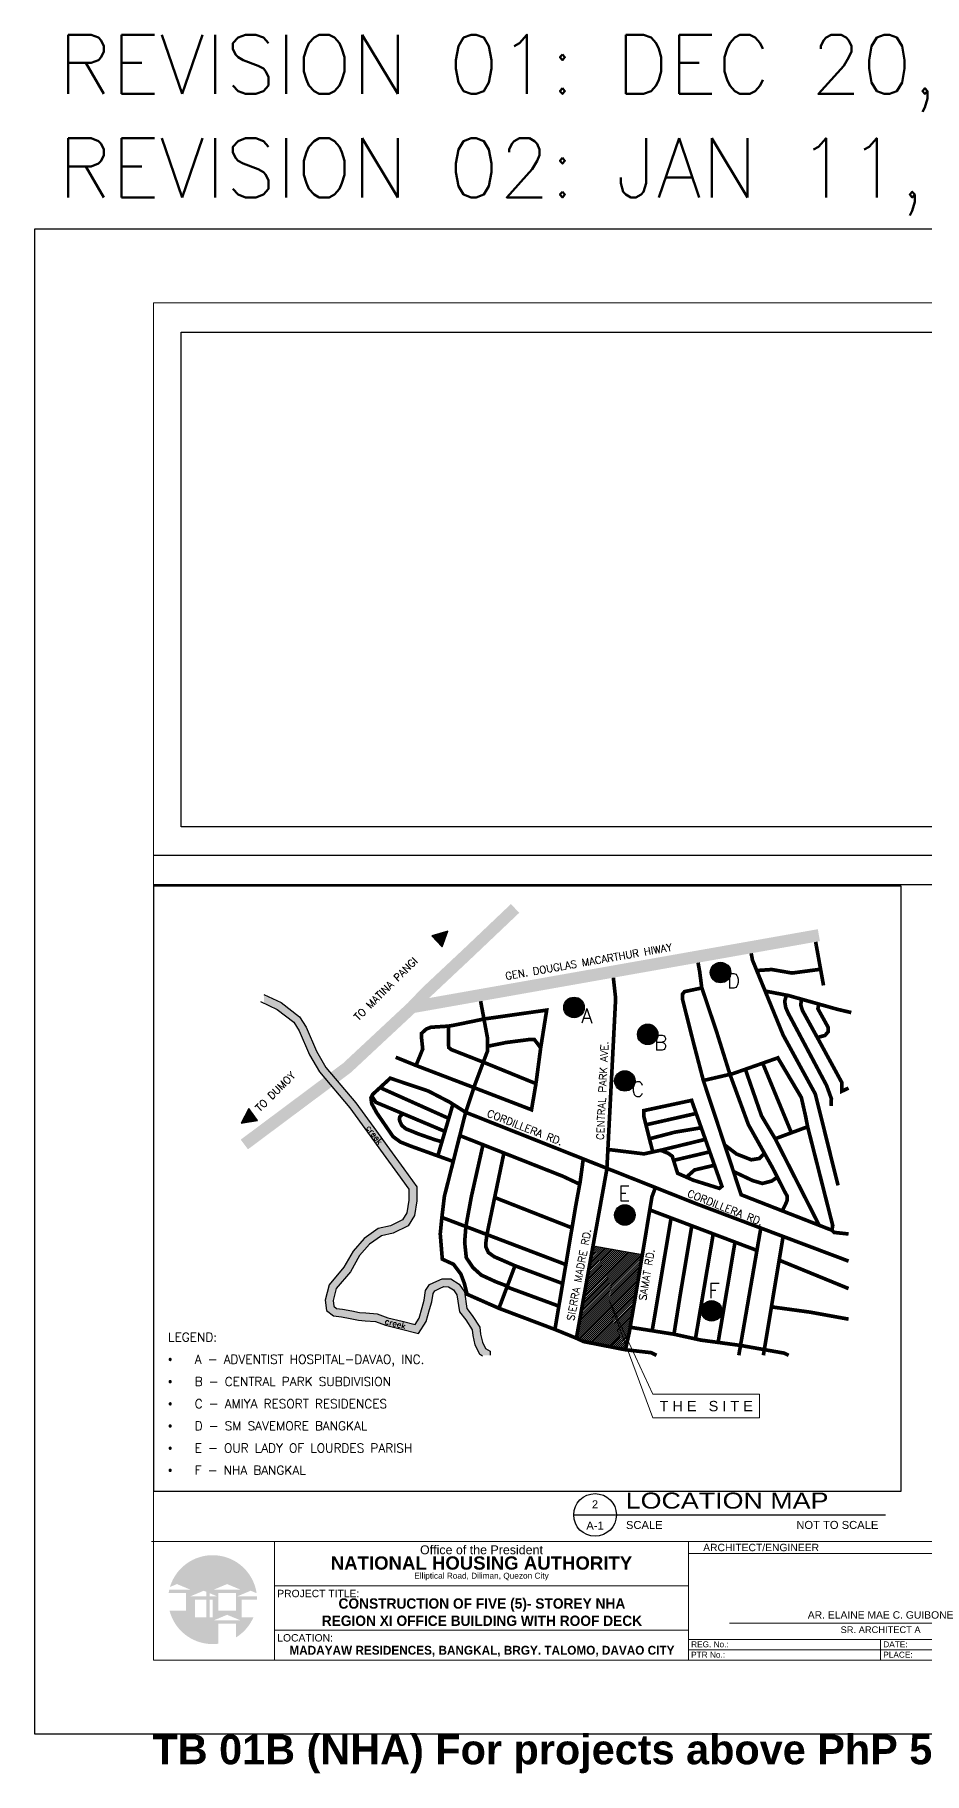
# Model space of a CAD drawing. Header units: metres. Extents: x -12400 to 1, y 0 to 106422.
# Drawn here: x -12400.2 to -12370.1, y 106363.2 to 106422 of the extents above; entities that cross this region are included whole.
import ezdxf
from ezdxf.enums import TextEntityAlignment as Align

# ---------------------------------------------------------------- set-up
doc = ezdxf.new("R2010")
doc.units = ezdxf.units.M
for name, color, linetype, lineweight in [('0.1', 1, 'Continuous', 9), ('B', 5, 'Continuous', 30), ('G', 3, 'Continuous', 20), ('HATCH', 250, 'Continuous', 5), ('R', 1, 'Continuous', 9), ('TBLOCK-BORDER-INSIDE', 247, 'Continuous', 0), ('TBLOCK-BORDER-OUTSIDE', 240, 'Continuous', 0), ('TBLOCK-BORDER-TLINE', 40, 'Continuous', 0), ('W', 140, 'Continuous', 80), ('Y', 2, 'Continuous', 13)]:
    doc.layers.add(name, color=color, linetype=linetype, lineweight=lineweight)
for name, color, linetype in [('AR-WALL', 7, 'Continuous'), ('BORDER', 4, 'Continuous'), ('TITLE', 1, 'Continuous'), ('TITLE BLOCK', 7, 'Continuous'), ('TXT2', 2, 'Continuous'), ('TXT3', 3, 'Continuous')]:
    doc.layers.add(name, color=color, linetype=linetype)
doc.layers.add('GUIDELINES', color=206, linetype='Continuous', plot=False)
doc.styles.add('arial baltic', font='arial.ttf')
doc.styles.add('Arial-Bold', font='arial.ttf')
doc.styles.add('arialBOLD', font='arialbd.ttf', dxfattribs={"height": 0.2})
doc.styles.add('CPDA-FONT', font='arial.ttf')
doc.styles.add('HTDO - ARIAL', font='arial.ttf')
doc.styles.add('simplex', font='simplex.shx')
doc.styles.add('T.25', font='romans.shx', dxfattribs={"height": 0.2})
picture_1 = doc.add_image_def('image1.jpg', size_in_pixel=(1920, 1080))

# ---------------------------------------------------------------- blocks, each defined once
blk = doc.blocks.new('A$C8bd0f1de')
h = blk.add_hatch(color=1)
h.dxf.hatch_style = 1
h.paths.add_polyline_path([(11.42, 20.783), (11.764, 20.413), (11.962, 20.942)])
h = blk.add_hatch(color=10)
h.dxf.hatch_style = 1
h.paths.add_polyline_path([(21.532, 19.541, 1), (20.837, 19.541, 1)])
h = blk.add_hatch()
h.set_pattern_fill('ANSI36', color=37, scale=0.401225)
h.set_pattern_definition([(45, (4.067903, 6.8594), (0.02659768, 0.09752482), [0.12538266, -0.02507653, 0, -0.02507653])])
h.paths.add_polyline_path([(7.169, 17.69), (6.945, 18.04), (6.323, 18.523), (5.738, 18.799), (5.738, 18.505), (6.184, 18.296), (6.746, 17.858), (6.934, 17.566), (7.278, 16.759), (7.617, 16.178), (7.906, 15.837), (8.119, 15.996), (7.835, 16.332), (7.516, 16.878)])
h.paths.add_polyline_path([(8.853, 15.13), (8.119, 15.996), (7.906, 15.837), (8.644, 14.966), (9.243, 14.142), (9.772, 13.414), (10.26, 12.741), (10.645, 12.212), (10.645, 11.839), (10.578, 11.414), (10.431, 11.174), (10.019, 10.974), (9.608, 10.885), (9.129, 10.55), (8.757, 10.121), (8.446, 9.575), (7.946, 8.975), (7.809, 8.461), (7.856, 8.113), (8.094, 7.926), (8.36, 7.895), (8.659, 7.836), (8.934, 7.782), (9.165, 7.763), (9.513, 7.734), (9.856, 7.611), (10.352, 7.488), (10.969, 7.333), (11.232, 7.735), (11.344, 8.145), (11.415, 8.402), (11.462, 8.687), (11.518, 8.779), (11.7, 8.862), (11.82, 8.916), (11.985, 8.914), (12.154, 8.803), (12.265, 8.642), (12.353, 8.069), (12.563, 7.789), (12.784, 7.453), (12.806, 7.265), (12.877, 6.952), (13.03, 6.639), (13.106, 6.594), (13.393, 6.594), (13.393, 6.733), (13.233, 6.827), (13.129, 7.041), (13.068, 7.31), (13.04, 7.546), (12.78, 7.941), (12.605, 8.175), (12.518, 8.742), (12.343, 8.996), (12.066, 9.179), (11.764, 9.182), (11.591, 9.103), (11.335, 8.987), (11.208, 8.782), (11.155, 8.459), (11.088, 8.215), (10.987, 7.846), (10.85, 7.637), (10.416, 7.745), (9.933, 7.866), (9.569, 7.995), (9.187, 8.027), (8.971, 8.045), (8.711, 8.097), (8.401, 8.158), (8.199, 8.181), (8.105, 8.255), (8.079, 8.443), (8.188, 8.85), (8.665, 9.423), (8.975, 9.967), (9.308, 10.352), (9.716, 10.637), (10.106, 10.722), (10.616, 10.969), (10.832, 11.321), (10.91, 11.818), (10.91, 12.298), (10.475, 12.897), (9.986, 13.57), (9.457, 14.298)])
h.paths.add_polyline_path([(9.745, 7.617), (10.643, 7.385), (10.723, 7.694), (9.824, 7.925)], flags=25)
h.paths.add_polyline_path([(9.107, 14.291), (9.657, 13.544), (9.914, 13.733), (9.364, 14.48)], flags=25)
h = blk.add_hatch(color=10)
h.dxf.hatch_style = 1
h.paths.add_polyline_path([(16.574, 18.361, 1), (15.879, 18.361, 1)])
h = blk.add_hatch(color=10)
h.dxf.hatch_style = 1
h.paths.add_polyline_path([(19.067, 17.45, 1), (18.372, 17.45, 1)])
h = blk.add_hatch(color=10)
h.dxf.hatch_style = 1
h.paths.add_polyline_path([(18.294, 15.875, 1), (17.6, 15.875, 1)])
h = blk.add_hatch(color=1)
h.dxf.hatch_style = 1
h.paths.add_polyline_path([(5.523, 14.536), (5.225, 14.944), (4.966, 14.442)])
h = blk.add_hatch(color=10)
h.dxf.hatch_style = 1
h.paths.add_polyline_path([(18.294, 11.339, 1), (17.6, 11.339, 1)])
h = blk.add_hatch(color=10)
h.dxf.hatch_style = 1
h.paths.add_polyline_path([(21.229, 8.097, 1), (20.534, 8.097, 1)])
at = {"layer": 'HATCH'}
h = blk.add_hatch(dxfattribs=at)
h.set_pattern_fill('ANSI31', color=256, scale=0.375)
h.set_pattern_definition([(45, (291.596974, -32.07213), (-0.03314563, 0.03314563), [])])
h.paths.add_polyline_path([(18.538, 9.999), (16.871, 10.302), (16.307, 7.172), (16.552, 7.059), (17.967, 6.782), (18.094, 7.359), (18.343, 8.82)])
at = {"color": 251}
blk.add_line((16.871, 10.302), (18.538, 9.999), dxfattribs=at)
at = {"color": 252, "linetype": 'ByBlock', "lineweight": 0, "ltscale": 2, "true_color": 0x939598, "const_width": 0.409}
for points in [[(10.75, 18.37), (11.225, 18.867), (12.641, 20.197), (14.234, 21.711)], [(8.54, 16.308), (10.75, 18.37), (24.508, 20.806)], [(8.557, 16.323), (5.078, 13.726)]]:
    blk.add_lwpolyline(points, dxfattribs=at)
at = {"color": 1}
for points in [[(11.764, 20.413), (11.962, 20.942), (11.42, 20.783), (11.764, 20.413)], [(5.625, 18.559), (6.184, 18.296), (6.746, 17.858), (6.934, 17.566), (7.278, 16.759), (7.617, 16.178), (8.644, 14.966), (9.243, 14.142), (9.772, 13.414), (10.26, 12.741), (10.645, 12.212), (10.645, 11.839), (10.578, 11.414), (10.431, 11.174), (10.019, 10.974), (9.608, 10.885), (9.129, 10.55), (8.757, 10.121), (8.446, 9.575), (7.946, 8.975), (7.809, 8.461), (7.856, 8.113), (8.094, 7.926), (8.36, 7.895), (8.659, 7.836), (8.934, 7.782), (9.165, 7.763), (9.513, 7.734), (9.856, 7.611), (10.352, 7.488), (10.969, 7.333), (11.232, 7.735), (11.344, 8.145), (11.415, 8.402), (11.462, 8.687), (11.518, 8.779), (11.7, 8.862), (11.82, 8.916), (11.985, 8.914), (12.154, 8.803), (12.265, 8.642), (12.353, 8.069), (12.563, 7.789), (12.784, 7.453), (12.806, 7.265), (12.877, 6.952), (13.03, 6.639), (13.128, 6.581)], [(5.738, 18.799), (6.323, 18.523), (6.945, 18.04), (7.169, 17.69), (7.516, 16.878), (7.835, 16.332), (8.853, 15.13), (9.457, 14.298), (9.986, 13.57), (10.475, 12.897), (10.91, 12.298), (10.91, 11.818), (10.832, 11.321), (10.616, 10.969), (10.106, 10.722), (9.716, 10.637), (9.308, 10.352), (8.975, 9.967), (8.665, 9.423), (8.188, 8.85), (8.079, 8.443), (8.105, 8.255), (8.199, 8.181), (8.401, 8.158), (8.711, 8.097), (8.971, 8.045), (9.187, 8.027), (9.569, 7.995), (9.933, 7.866), (10.416, 7.745), (10.85, 7.637), (10.987, 7.846), (11.088, 8.215), (11.155, 8.459), (11.208, 8.782), (11.335, 8.987), (11.591, 9.103), (11.764, 9.182), (12.066, 9.179), (12.343, 8.996), (12.518, 8.742), (12.605, 8.175), (12.78, 7.941), (13.04, 7.546), (13.068, 7.31), (13.129, 7.041), (13.233, 6.827), (13.393, 6.733), (13.393, 6.594)], [(5.225, 14.944), (4.966, 14.442), (5.523, 14.536), (5.225, 14.944)]]:
    blk.add_lwpolyline(points, dxfattribs=at)
at = {"color": 251, "const_width": 0.124}
for points in [[(24.399, 20.578), (24.421, 20.452)], [(22.219, 20.193), (22.263, 19.957)], [(17.557, 19.367), (17.635, 18.663)], [(20.479, 19.558), (20.422, 19.876)], [(12.563, 14.814), (12.886, 15.78), (13.305, 16.896), (13.305, 17.306), (13.069, 18.574)], [(10.884, 16.398), (10.197, 16.677)], [(11.862, 14.167), (12.04, 14.772), (12.132, 15.087)], [(18.89, 13.473), (18.593, 13.408), (18.217, 13.454), (17.374, 13.557)], [(16.539, 13.237), (16.438, 12.48), (16.288, 11.667), (15.582, 7.469), (16.307, 7.172)], [(11.758, 11.258), (11.703, 10.702), (11.776, 9.809)], [(12.57, 10.949), (12.529, 10.422), (12.584, 9.896), (12.809, 9.561), (13.09, 9.308), (13.596, 9.075), (13.97, 8.934)], [(13.282, 10.678), (13.247, 10.413), (13.247, 10.258), (13.33, 10.072), (13.527, 9.93), (14.231, 9.623)], [(22.413, 10.142), (22.544, 10.898)], [(11.74, 9.861), (12.154, 9.671), (12.401, 9.339), (12.518, 9.026), (12.612, 8.659), (13.688, 8.184)]]:
    blk.add_lwpolyline(points, dxfattribs=at)
at = {"color": 251, "linetype": 'ByBlock', "const_width": 0.124}
for points in [[(22.26, 19.968), (23.297, 17.431), (24.388, 15.431), (25.156, 12.342)], [(24.421, 20.452), (24.665, 19.106)], [(24.567, 19.653), (23.598, 19.525), (22.914, 19.644), (22.447, 19.612)], [(20.552, 19.022), (19.966, 18.896), (19.891, 18.806), (19.891, 18.661), (20.262, 17.185), (20.601, 15.889)], [(22.721, 18.909), (23.484, 18.763), (25.137, 18.297), (25.604, 18.188)], [(24.92, 15.031), (24.93, 15.275), (24.77, 15.719), (23.473, 18.16), (23.387, 18.358), (23.352, 18.573), (23.412, 18.777)], [(15.1, 16.994), (15.303, 18.271), (13.188, 17.971)], [(17.635, 18.673), (17.338, 12.892), (16.307, 7.172), (16.552, 7.059), (17.967, 6.782), (18.835, 6.683), (19.016, 6.594)], [(23.922, 18.639), (23.895, 18.445), (23.952, 18.259), (24.536, 17.195), (25.287, 15.815), (25.287, 15.527), (25.512, 15.634)], [(24.506, 18.475), (24.475, 18.315), (24.631, 18.033), (24.824, 17.685), (24.82, 17.537), (24.713, 17.413), (24.454, 17.344)], [(13.188, 17.971), (12.211, 17.769), (11.98, 17.729), (11.387, 17.691), (11.23, 17.63), (11.074, 17.487), (11.074, 17.295), (11.11, 16.954), (10.884, 16.398), (12.843, 15.649)], [(11.98, 17.729), (11.98, 17.328), (11.989, 17.006), (12.077, 16.935), (13.16, 16.51)], [(13.305, 17.047), (13.93, 17.175), (14.734, 17.278), (14.885, 17.278), (15.1, 16.994), (14.94, 15.783)], [(13.16, 16.51), (14.94, 15.783)], [(23.176, 16.675), (21.596, 16.12), (20.601, 15.889), (21.879, 12.025), (24.948, 10.824), (25.023, 10.751), (25.512, 10.698)], [(22.606, 16.479), (23.579, 14.122)], [(24.948, 10.824), (24.976, 10.986), (24.128, 14.325), (24.062, 14.664), (23.915, 15.315), (23.117, 16.661)], [(12.142, 13.151), (10.708, 13.669), (10.359, 13.808), (10.107, 13.991), (9.555, 14.796), (9.385, 15.107), (9.359, 15.304), (9.414, 15.416), (10.012, 15.967), (11.3, 15.533), (12.016, 15.161), (12.563, 14.814)], [(9.386, 15.36), (9.526, 15.152), (9.863, 15.011), (11.862, 14.167), (11.62, 13.339)], [(9.667, 15.649), (11.991, 14.607)], [(14.94, 15.783), (14.789, 14.9), (12.843, 15.649)], [(20.264, 15.23), (18.586, 14.871), (18.585, 14.689), (18.89, 13.473), (19.162, 13.531)], [(10.434, 14.77), (10.334, 14.66), (10.32, 14.582), (10.34, 14.505), (10.401, 14.371), (10.538, 14.256), (10.977, 14.078), (11.509, 13.89), (11.76, 13.817)], [(12.563, 14.814), (12.364, 14.027), (11.978, 12.504), (11.843, 11.971), (11.758, 11.258)], [(12.563, 14.814), (20.337, 11.73), (25.512, 9.78)], [(18.66, 14.391), (20.41, 14.787)], [(20.203, 15.217), (21.229, 12.313), (21.143, 12.241), (20.256, 12.519), (19.729, 12.753), (19.55, 13.328), (19.413, 13.425), (19.162, 13.531), (20.702, 13.907)], [(18.778, 13.918), (19.629, 14.14), (20.572, 14.299)], [(23.031, 13.919), (24.128, 14.325)], [(16.42, 12.381), (15.843, 12.653), (12.364, 14.027)], [(12.57, 10.949), (12.753, 11.95), (13.149, 13.717)], [(19.594, 13.188), (20.842, 13.482)], [(21.321, 13.712), (21.724, 13.403), (22.223, 13.208), (22.492, 13.251), (22.667, 13.428)], [(13.282, 10.678), (13.856, 13.438)], [(20.029, 12.62), (20.303, 12.864), (20.993, 13.027)], [(21.619, 12.812), (22.268, 12.504), (22.598, 12.407), (22.916, 12.49), (23.103, 12.621)], [(13.551, 11.93), (16.16, 10.905)], [(18.98, 12.268), (18.863, 11.958), (18.343, 8.82), (18.094, 7.359), (17.967, 6.782)], [(11.758, 11.258), (15.951, 9.663)], [(18.789, 11.512), (22.413, 10.142), (22.028, 7.913), (21.8, 6.594)], [(19.51, 11.24), (18.871, 7.424)], [(20.21, 10.975), (19.805, 8.553), (19.607, 7.307)], [(20.935, 10.701), (20.333, 7.148)], [(23.298, 10.614), (22.631, 6.594)], [(21.671, 10.423), (21.101, 7.03)], [(13.688, 8.184), (14.231, 9.623), (15.843, 9.022)], [(23.165, 9.812), (25.512, 8.851)], [(13.959, 8.904), (15.714, 8.257)], [(15.582, 7.469), (13.688, 8.184)], [(22.903, 8.232), (24.215, 8.053), (25.512, 7.817)], [(18.125, 7.543), (19.617, 7.306), (20.511, 7.109), (21.858, 6.928)], [(21.858, 6.928), (23.334, 6.667), (23.487, 6.594)]]:
    blk.add_lwpolyline(points, dxfattribs=at)
at = {"color": 251, "linetype": 'ByBlock'}
for points in [[(20.478, 19.561, 0.124, 0.124, 0), (20.546, 19.039, 0.124, 0.124, 0), (21.062, 17.496, 0.124, 0.124, 0), (21.5, 16.098, 0.124, 0.124, 0), (22.124, 14.397, 0.124, 0.124, 0), (22.942, 12.937, 0.124, 0.124, 0), (23.359, 12.116, 0.124, 0.124, 0), (23.441, 11.972, 0.124, 0.124, 0), (23.441, 11.851, 0.124, 0.124, 0), (23.399, 11.744, 0.124, 0.124, 0), (23.271, 11.48, 0, 0, 0)], [(22.021, 16.271, 0.124, 0.124, 0), (22.567, 14.696, 0.124, 0.124, 0), (23.031, 13.919, 0.124, 0.124, 0), (24.518, 10.992, 0, 0, 0)]]:
    blk.add_lwpolyline(points, format="xyseb", dxfattribs=at)
at = {"color": 10}
for centre in [(21.184, 19.541), (16.227, 18.361), (18.72, 17.45), (17.947, 15.875), (17.947, 11.339), (20.882, 8.097)]:
    blk.add_circle(centre, 0.347, dxfattribs=at)
at = {"layer": '0.1', "ltscale": 0.3}
blk.add_lwpolyline([(17.423, 8.442), (18.896, 4.476), (22.5, 4.476), (22.5, 5.275), (18.896, 5.275), (17.423, 8.442)], dxfattribs=at)
at = {"layer": 'GUIDELINES'}
blk.add_lwpolyline([(27.288, 22.464), (2, 22.464), (2, 2), (27.288, 2)], close=True, dxfattribs=at)
at = {"color": 2, "style": 'T.25'}
for s, p in [('TO MATINA PANGI', (9.859, 18.988)), ('TO DUMOY', (6.126, 15.515))]:
    blk.add_text(s, height=0.25, rotation=44.76296, dxfattribs=at).set_placement(p, align=Align.MIDDLE_CENTER)
for s, rotation, p in [('GEN. DOUGLAS MACARTHUR HIWAY', 9.93977, (13.925, 19.294)), ('CENTRAL PARK AVE.', 87.30193, (17.232, 13.872)), ('CORDILLERA RD.', 338.45433, (13.262, 14.682)), ('CORDILLERA RD.', 338.45433, (20.035, 11.971)), ('SIERRA MADRE RD.', 79.37984, (16.228, 7.747)), ('SAMAT RD.', 80.40802, (18.662, 8.431))]:
    blk.add_text(s, height=0.25, rotation=rotation, dxfattribs=at).set_placement(p)
for s, p in [('D', (21.621, 19.26)), ('A', (16.663, 18.08)), ('B', (19.156, 17.17)), ('C', (18.384, 15.595)), ('E', (17.924, 12.072)), ('F', (20.964, 8.78))]:
    blk.add_text(s, height=0.5, dxfattribs=at).set_placement(p, align=Align.MIDDLE_CENTER)
at = {"layer": 'BORDER', "style": 'Arial-Bold'}
blk.add_text('T H E   S I T E', height=0.35, dxfattribs=at).set_placement((20.699, 4.877), align=Align.MIDDLE_CENTER)
at = {"layer": 'TXT2', "insert": (2.5, 7.358), "char_height": 0.3, "attachment_point": 1, "style": 'T.25'}
blk.add_mtext_dynamic_manual_height_columns('\\pxi-3,l3,sm1.5,t3;{\\C3;LEGEND:\\P{\\fSymbol|b0|i0|c2|p18;·^I}A - ADVENTIST HOSPITAL-DAVAO, INC.\\P{\\fSymbol|b0|i0|c2|p18;·^I}B - CENTRAL PARK SUBDIVISION\\P{\\fSymbol|b0|i0|c2|p18;·^I}C - AMIYA RESORT RESIDENCES\\P{\\fSymbol|b0|i0|c2|p18;·^I}D - SM SAVEMORE BANGKAL\\P{\\fSymbol|b0|i0|c2|p18;·^I}E - OUR LADY OF LOURDES PARISH\\P{\\fSymbol|b0|i0|c2|p18;·^I}F - NHA BANGKAL}', width=10.06153, gutter_width=1, heights=[0], dxfattribs=at)
at = {"layer": 'TXT3', "style": 'T.25'}
for rotation, p in [(306.35483, (9.186, 14.283)), (345.57017, (9.811, 7.66))]:
    blk.add_text('creek', height=0.2, rotation=rotation, dxfattribs=at).set_placement(p)
blk = doc.blocks.new('*U607')
at = {"layer": 'TITLE'}
blk.add_lwpolyline([(1271.65, 13.83), (1369.03, 13.83)], dxfattribs=at)
blk.add_circle((1278.31, 13.83), 6.67, dxfattribs=at)
at = {"layer": 'TITLE', "color": 5, "style": 'CPDA-FONT'}
blk.add_attdef('TITLE:', text='', height=5, dxfattribs=at).set_placement((1287.8, 24.54), align=Align.MIDDLE_LEFT)
blk.add_attdef('TITLE:', (1287.89, 15.82), '', height=5, dxfattribs=at)
at = {"layer": 'TXT2', "style": 'CPDA-FONT'}
blk.add_text('SCALE', height=2.5, dxfattribs=at).set_placement((1287.97, 9.44))
for tag, p in [('DET_NO.:', (1278.31, 17.16)), ('DWG_NO:', (1278.31, 10.5))]:
    blk.add_attdef(tag, text='', height=2.5, dxfattribs=at).set_placement(p, align=Align.MIDDLE_CENTER)
blk.add_attdef('SCALE', text='', height=2.5, dxfattribs=at).set_placement((1361.14, 10.71), align=Align.MIDDLE_LEFT)
blk = doc.blocks.new('nha logo [20x30]')
at = {"layer": 'B'}
h = blk.add_hatch(color=256, dxfattribs=at)
h.paths.add_polyline_path([(752.52, -115.99), (743.07, -115.99, 0.019096), (742.78, -117.49), (750.52, -117.49), (750.52, -122.99), (754.56, -122.99), (754.56, -120.49), (759.73, -120.49), (759.73, -118.99), (752.56, -118.99), (758.56, -116.49), (759.73, -116.98), (759.73, -113.49), (755.47, -110.86), (744.48, -111.93, 0.038492), (743.38, -114.8), (746.52, -113.49)])
h.paths.add_polyline_path([(748.32, -106.44, 0.069327), (745.02, -110.87), (754.07, -109.99)])
h.paths.add_polyline_path([(752.45, -103.23, 0.052722), (749.07, -105.73), (753.4, -108.41)])
h.paths.add_polyline_path([(754.95, -101.99, 0.021764), (753.38, -102.72), (754.55, -109.12), (759.73, -112.31), (759.73, -109.5)])
h.paths.add_polyline_path([(759.4, -100.74, 0.045113), (755.91, -101.63), (758.18, -105.21)])
h.paths.add_polyline_path([(762.56, -100.49, 0.02609), (760.47, -100.6), (758.91, -106.35), (760.57, -108.96), (763.77, -105.68)])
h.paths.add_polyline_path([(764.6, -104.83), (768.07, -101.27, 0.056974), (763.59, -100.52)])
h.paths.add_polyline_path([(761.23, -109.72), (761.23, -110.89), (767.48, -109.69), (772.19, -102.96, 0.041767), (769.14, -101.61)])
h.paths.add_polyline_path([(777.92, -107.68, 0.081023), (773.05, -103.47), (768.89, -109.42)])
h.paths.add_polyline_path([(769.92, -110.24), (780.57, -111.8, 0.047253), (778.61, -108.57)])
h.paths.add_polyline_path([(766.93, -110.81), (761.23, -111.91), (761.23, -117.6), (764.56, -118.99), (761.23, -118.99), (761.23, -120.49), (762.56, -120.49), (762.56, -122.99), (765.08, -122.99), (765.08, -117.49), (773.08, -117.49), (773.08, -122.99), (775.68, -122.99), (775.68, -120.49), (782.56, -120.49, 0.01877), (782.5, -118.99), (773.68, -118.99), (779.68, -116.49), (782.35, -117.6, 0.061492), (781.05, -112.88)])
h.paths.add_polyline_path([(775.08, -115.99), (763.08, -115.99), (769.08, -113.49)], flags=16)
at = {"layer": 'DEFPOINTS'}
blk.add_hatch(color=256, dxfattribs=at).paths.add_polyline_path([(761.23, -111.91), (766.93, -110.81), (781.05, -112.88, 0.014809), (780.57, -111.8), (769.92, -110.24), (778.61, -108.57, 0.014075), (777.92, -107.68), (768.89, -109.42), (773.05, -103.47, 0.012545), (772.19, -102.96), (767.48, -109.69), (761.23, -110.89), (761.23, -109.72), (769.14, -101.61, 0.01399), (768.07, -101.27), (764.6, -104.83), (763.59, -100.52, 0.012921), (762.56, -100.49), (763.77, -105.68), (760.57, -108.96), (758.91, -106.35), (760.47, -100.6, 0.013556), (759.4, -100.74), (758.18, -105.21), (755.91, -101.63, 0.012762), (754.95, -101.99), (759.73, -109.5), (759.73, -112.31), (754.55, -109.12), (753.38, -102.72, 0.013177), (752.45, -103.23), (753.4, -108.41), (749.07, -105.73, 0.012907), (748.32, -106.44), (754.07, -109.99), (745.02, -110.87, 0.014841), (744.48, -111.93), (755.47, -110.86), (759.73, -113.49), (759.73, -140.29, 0.018859), (761.23, -140.45)])
at = {"layer": 'G'}
h = blk.add_hatch(color=256, dxfattribs=at)
h.paths.add_polyline_path([(759.73, -128.49), (754.56, -128.49), (754.56, -122.99), (750.52, -122.99), (750.52, -125.49), (743.19, -125.49, 0.302823), (759.73, -140.29)])
h.paths.add_polyline_path([(765.08, -131.31), (773.08, -131.31), (773.08, -137.5, 0.152448), (780.89, -128.49), (775.68, -128.49), (775.68, -122.99), (773.08, -122.99), (773.08, -125.49), (765.08, -125.49), (765.08, -122.99), (762.56, -122.99), (762.56, -128.49), (761.23, -128.49), (761.23, -140.45, 0.048304), (765.08, -140.33)])
h.paths.add_polyline_path([(763.08, -129.81), (769.08, -127.31), (775.08, -129.81)], flags=16)
blk = doc.blocks.new('A$C4143093F')
at = {"color": 1, "linetype": 'Continuous', "xscale": 85.53599999999842, "yscale": 85.53599999999842, "zscale": 85.53599999999842}
blk.add_blockref('nha logo [20x30]', (-65226, 10306), dxfattribs=at)
blk = doc.blocks.new('A$Ceba0e023')
at = {"layer": 'DEFPOINTS'}
for p, q in [((0, 0), (0, 50.934)), ((0, 50.934), (76.2, 50.934)), ((76.2, 0), (0, 0))]:
    blk.add_line(p, q, dxfattribs=at)
at = {"layer": 'TBLOCK-BORDER-INSIDE'}
blk.add_line((73.693, 6.517), (4.011, 6.517), dxfattribs=at)
blk.add_line((73.693, 6.517), (4.011, 6.517), dxfattribs=at)
at = {"layer": 'TBLOCK-BORDER-INSIDE', "ltscale": 0.35}
for p, q in [((8.111, 2.507), (8.111, 6.517)), ((22.111, 2.507), (22.111, 6.517))]:
    blk.add_line(p, q, dxfattribs=at)
at = {"layer": 'TBLOCK-BORDER-OUTSIDE'}
for p, q in [((4.011, 2.507), (4.011, 48.427)), ((4.011, 48.427), (73.693, 48.427)), ((73.693, 2.507), (4.011, 2.507))]:
    blk.add_line(p, q, dxfattribs=at)
blk.add_lwpolyline([(73.693, 2.507), (4.011, 2.507), (4.011, 48.427), (73.693, 48.427)], close=True, dxfattribs=at)
at = {"layer": 'TBLOCK-BORDER-TLINE'}
for p, q in [((22.111, 6.116), (73.693, 6.116)), ((8.111, 5.017), (22.111, 5.017)), ((23.505, 3.76), (33.716, 3.76)), ((22.111, 3.208), (35.111, 3.208)), ((28.611, 3.208), (28.611, 2.507)), ((22.111, 2.858), (35.111, 2.858))]:
    blk.add_line(p, q, dxfattribs=at)
blk.add_lwpolyline([(22.111, 3.517), (8.111, 3.517)], dxfattribs=at)
at = {"layer": 'W', "xscale": 0.000879131224526006, "yscale": 0.000879131224526006, "zscale": 0.000879131224526006}
blk.add_blockref('A$C4143093F', (6.016, 4.552), dxfattribs=at)
at = {"layer": 'DEFPOINTS', "style": 'arialBOLD'}
blk.add_text('TB 01B (NHA) For projects above PhP 50M', height=1.00263, dxfattribs=at).set_placement((3.98, -1.02))
at = {"layer": 'G', "style": 'arialBOLD'}
for s, insert, char_height, width, attachment_point in [('NATIONAL HOUSING AUTHORITY', (15.111, 6.016), 0.45, 13.04669, 2), ('{\\W0.95;CONSTRUCTION OF FIVE (5)- STOREY NHA \\PREGION XI OFFICE BUILDING WITH ROOF DECK}', (15.126, 4.126), 0.35, 11.61666, 5), ('{\\W0.95;MADAYAW RESIDENCES, BANGKAL, BRGY. TALOMO, DAVAO CITY}', (15.126, 2.806), 0.3, 13.25129, 5)]:
    blk.add_mtext(s, dxfattribs=dict(at, insert=insert, char_height=char_height, width=width, attachment_point=attachment_point))
at = {"layer": 'R', "style": 'arial baltic'}
blk.add_text('Elliptical Road, Diliman, Quezon City', height=0.2, dxfattribs=at).set_placement((15.111, 5.461), align=Align.TOP_CENTER)
for s, height, p in [('AR. ELAINE MAE C. GUIBONE', 0.25, (28.613, 4.034)), ('SR. ARCHITECT A', 0.225, (28.613, 3.534))]:
    blk.add_text(s, height=height, dxfattribs=at).set_placement(p, align=Align.MIDDLE_CENTER)
for s, p in [('REG. No.:', (22.203, 2.879)), ('DATE:', (28.703, 2.879)), ('PTR No.:', (22.203, 2.528)), ('PLACE:', (28.703, 2.528))]:
    blk.add_text(s, height=0.2, dxfattribs=at).set_placement(p, align=Align.BOTTOM_LEFT)
at = {"layer": 'Y', "style": 'HTDO - ARIAL'}
blk.add_text('Office of the President', height=0.30079, dxfattribs=at).set_placement((15.111, 6.388), align=Align.TOP_CENTER)
at = {"layer": 'Y', "style": 'arial baltic'}
blk.add_text('ARCHITECT/ENGINEER', height=0.25, dxfattribs=at).set_placement((22.611, 6.317), align=Align.MIDDLE_LEFT)
for s, p in [('PROJECT TITLE:', (8.203, 4.56)), ('LOCATION:', (8.203, 3.06))]:
    blk.add_text(s, height=0.25, dxfattribs=at).set_placement(p, align=Align.BOTTOM_LEFT)

msp = doc.modelspace()

# ---------------------------------------------------------------- linework, layer by layer
at = {"color": 2}
for points in [[(-12349.54437, 106394.27022), (-12396.21712, 106394.27022)], [(-12349.54437, 106393.27022), (-12396.21712, 106393.27022)]]:
    msp.add_lwpolyline(points, dxfattribs=at)
at = {"layer": 'TBLOCK-BORDER-INSIDE'}
msp.add_line((-12326.59224, 106371.06022), (-12396.27514, 106371.06022), dxfattribs=at)

# ---------------------------------------------------------------- block references
at = {"xscale": 0.999738737056323, "yscale": 0.999738737056323, "zscale": 0.999738737056323}
msp.add_blockref('A$Ceba0e023', (-12400.2266, 106364.54482), dxfattribs=at)
msp.add_blockref('A$C8bd0f1de', (-12398.21712, 106370.76639))
at = {"layer": 'TITLE BLOCK'}
ref = msp.add_blockref('*U607', (-12519.69162, 106370.46272), dxfattribs=dict(at, xscale=0.1082773899033286, yscale=0.1082773899033286, zscale=0.1082773899033286))
ref.add_attrib('DET_NO.:', '2', dxfattribs={"layer": 'TXT2', "height": 0.27069, "style": 'CPDA-FONT'}).set_placement((-12381.27932, 106372.32115), align=Align.MIDDLE_CENTER)
ref.add_attrib('DWG_NO:', 'A-1', dxfattribs={"layer": 'TXT2', "height": 0.270693, "style": 'CPDA-FONT'}).set_placement((-12381.27932, 106371.5993), align=Align.MIDDLE_CENTER)
ref.add_attrib('TITLE:', 'LOCATION MAP', (-12380.24182, 106372.17529), dxfattribs={"layer": 'TITLE', "color": 5, "height": 0.5413869, "style": 'CPDA-FONT', "width": 1.2})
ref.add_attrib('SCALE', 'NOT TO SCALE', dxfattribs={"layer": 'TXT2', "height": 0.2706935, "style": 'CPDA-FONT'}).set_placement((-12374.47167, 106371.62263), align=Align.MIDDLE_LEFT)

# ---------------------------------------------------------------- texts
at = {"layer": '0.1', "char_height": 2, "attachment_point": 7, "style": 'simplex'}
for s, insert in [('REVISION 01: DEC 20, 2021', (-12399.4386, 106419.42089)), ('REVISION 02: JAN 11, 2022', (-12399.4386, 106415.92089))]:
    msp.add_mtext_dynamic_manual_height_columns(s, width=46.6082718, gutter_width=12.5, heights=[0], dxfattribs=dict(at, insert=insert))

# ---------------------------------------------------------------- pictures from other files: only their frames are drawn
at = {"layer": 'AR-WALL'}
image = msp.add_image(picture_1, insert=(-12395.27514, 106395.24166), size_in_units=(29.73966, 16.72856), dxfattribs=at)
image.dxf.flags = 7

doc.saveas('drawing.dxf')
